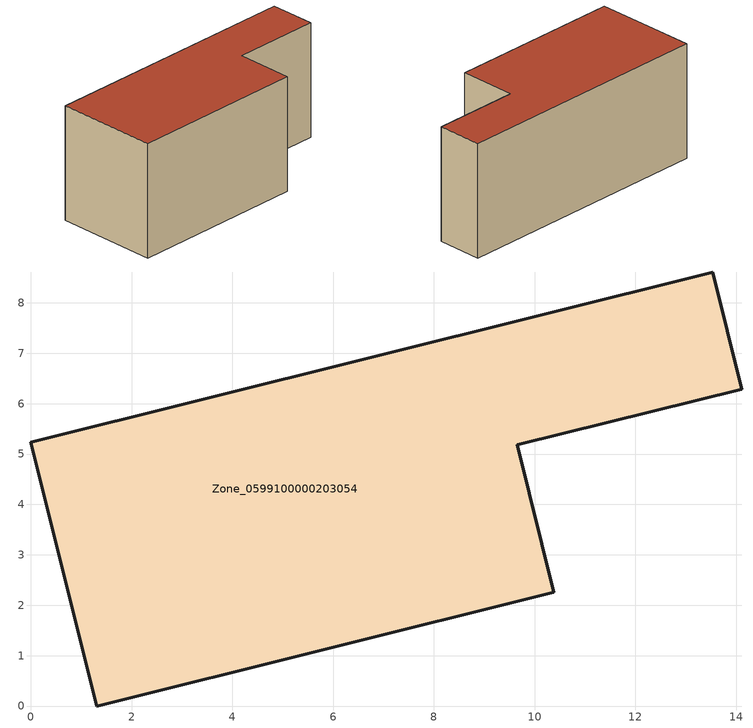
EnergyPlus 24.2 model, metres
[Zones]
Zone_0599100000203054
 floor ground (C_G): 1.31,0 0,5.23 13.54,8.61 14.11,6.29 9.65,5.18 10.38,2.26 z0
 wall outside (C_F): 14.11,6.29 13.54,8.61 0,5.23 1.31,0 10.38,2.26 9.65,5.18 14.11,6.29 z0:6.07
 roof outside (C_R): 10.38,2.26 9.65,5.18 14.11,6.29 13.54,8.61 0,5.23 1.31,0 z6.07
[BUILDING]
Pand.0599100000203054: North Axis=0; Terrain=City; Loads Convergence Tolerance Value=0.04; Temperature Convergence Tolerance Value=0.4; Solar Distribution=FullExterior; Maximum Number of Warmup Days=25; Minimum Number of Warmup Days=1
[Site:Location]
Rotterdam.The.Hague.AP_ZH_NLD Design_Conditions: Latitude=51.96; Longitude=4.45; Time Zone=1; Elevation=-4.5
[SITE:GROUNDTEMPERATURE:BUILDINGSURFACE]
18, 18, 18, 18, 18, 18, 18, 18, 18, 18, 18, 18
[MATERIAL] Thermal Absorptance=0.9; Solar Absorptance=0.7; Visible Absorptance=0.7
Name | Roughness | Thickness | Conductivity | Density | Specific Heat
G.TI.1975-1991 | MediumSmooth | 0.15 | 0.288461 | 540 | 1210
F.TI.1975-1991 | Rough | 0.3 | 0.230769 | 1920 | 840
R.TI.1975-1991 | MediumRough | 0.2 | 0.153846 | 1500 | 1000
[CONSTRUCTION]
C_G: G.TI.1975-1991
C_F: F.TI.1975-1991
C_R: R.TI.1975-1991
[ZONE]
Zone_0599100000203054: Type=1; Multiplier=1; Ceiling Height=Autocalculate; Volume=Autocalculate; Floor Area=autocalculate; Part of Total Floor Area=Yes
[ZONEINFILTRATION:DESIGNFLOWRATE]
Infil_Zone_0599100000203054: Zone or ZoneList or Space or SpaceList=Zone_0599100000203054; Schedule=AlwaysOn; Design Flow Rate Calculation Method=Flow/Area; Flow Rate per Floor Area=0.003; Constant Term Coefficient=1; Temperature Term Coefficient=0; Velocity Term Coefficient=0; Velocity Squared Term Coefficient=0
[HVACTEMPLATE:ZONE:IDEALLOADSAIRSYSTEM]
Zone_0599100000203054: Maximum Heating Supply Air Temperature=50; Minimum Cooling Supply Air Temperature=13; Maximum Heating Supply Air Humidity Ratio=0.0156; Minimum Cooling Supply Air Humidity Ratio=0.0077; Heating Limit=NoLimit; Cooling Limit=NoLimit; Dehumidification Control Type=ConstantSensibleHeatRatio; Cooling Sensible Heat Ratio=0.7; Dehumidification Setpoint=60; Humidification Control Type=None; Humidification Setpoint=30; Outdoor Air Method=None; Outdoor Air Flow Rate per Person=0.00944; Outdoor Air Flow Rate per Zone Floor Area=0; Outdoor Air Flow Rate per Zone=0; Demand Controlled Ventilation Type=None; Outdoor Air Economizer Type=NoEconomizer; Heat Recovery Type=None; Sensible Heat Recovery Effectiveness=0.7; Latent Heat Recovery Effectiveness=0.65
[ZONECONTROL:THERMOSTAT]
ThermostatControl_Zone_0599100000203054: Zone or ZoneList=Zone_0599100000203054; Control Type Schedule=DualSetpointControlType; Control 1=Thermostat_Zone_0599100000203054; Temperature Difference Between Cutout And Setpoint=0
[THERMOSTATSETPOINT:DUALSETPOINT]
Thermostat_Zone_0599100000203054: Heating Setpoint Temperature Schedule=HeatingSetpoint_Zone_0599100000203054; Cooling Setpoint Temperature Schedule=CoolingSetpoint_Zone_0599100000203054
[SCHEDULE:COMPACT]
HeatingSetpoint_Zone_0599100000203054: Through: 12/31, For: AllDays, Until: 24:00, 21
CoolingSetpoint_Zone_0599100000203054: Through: 12/31, For: AllDays, Until: 24:00, 24
DualSetpointControlType: Through: 12/31, For: AllDays, Until: 24:00, 4
AlwaysOn: Through: 12/31, For: AllDays, Until: 24:00, 1
